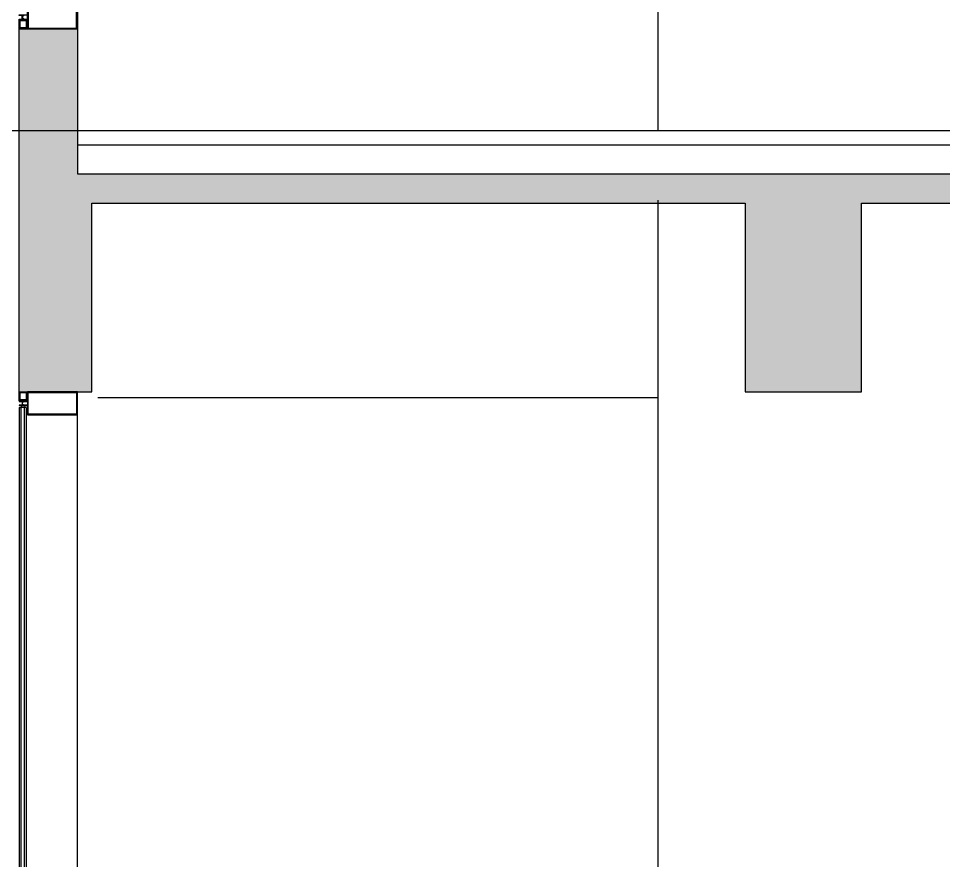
# Model space of a CAD drawing. Extents: x 1980812 to 2578970, y -669191 to 284498.
# Drawn here: x 2538766 to 2541951, y -255005 to -252105 of the extents above; entities that cross this region are included whole.
import ezdxf

# ---------------------------------------------------------------- set-up
doc = ezdxf.new("R2010")
doc.units = 0
doc.header["$LTSCALE"] = 1000
doc.header["$MEASUREMENT"] = 0
doc.linetypes.add('DOTE', pattern=[2.42, 2, -0.2, 0.02, -0.2])
for name, color, linetype in [('A-SECT-MBND-FINE', 252, 'Continuous'), ('A-SECT-MCUT', 1, 'Continuous'), ('A-SECT-MCUT-FINE', 137, 'Continuous'), ('dote', 1, 'DOTE'), ('SPACE_HATCH', 8, 'Continuous'), ('WALL', 4, 'Continuous'), ('WINDOW', 2, 'Continuous'), ('可见看线', 63, 'Continuous'), ('空线', 3, 'Continuous'), ('面层', 31, 'Continuous')]:
    doc.layers.add(name, color=color, linetype=linetype)

# ---------------------------------------------------------------- blocks, each defined once
blk = doc.blocks.new('pm5')
at = {"layer": 'A-SECT-MCUT', "elevation": 0}
for points in [[(28900, -3610), (28900, -3650), (29035.6, -3650), (29072, -3650), (29072, -3617.8), (29088.7, -3617.8), (29088.7, -3616.9), (29085.2, -3616), (29084.7, -3616.6), (29072, -3616.6), (29072, -3610), (29072, -3603.5), (29084.7, -3603.5), (29085.2, -3604), (29088.7, -3603.1), (29088.7, -3602.3), (29072, -3602.3), (29072, -3570), (29035.6, -3570), (28900, -3570)], [(29069, -3647.5), (28903, -3647.5), (28903, -3610), (28903, -3572.5), (29069, -3572.5)], [(29100, -3618.8), (29073, -3618.8), (29073, -3650), (29100, -3650)], [(29097, -3621.7), (29076, -3621.7), (29076, -3647), (29097, -3647)], [(29089.3, -3615.3), (29085.5, -3615), (29084.6, -3616.1), (29085.2, -3616.6), (29085.7, -3616), (29089.3, -3616.9), (29089.3, -3617.8), (29100.5, -3617.8), (29100.5, -3616.3), (29090.5, -3616.3), (29090.5, -3603.8), (29100.5, -3603.8), (29100.5, -3602.3), (29089.3, -3602.3), (29089.3, -3603.1), (29085.7, -3604), (29085.2, -3603.5), (29084.6, -3603.9), (29085.5, -3605), (29089.3, -3604.7)]]:
    blk.add_lwpolyline(points, close=True, dxfattribs=at)
at = {"layer": 'A-SECT-MCUT-FINE'}
for p, q in [((28900, 1531.4, 0), (28900, 3020, 0)), ((28900, 1576.8, 0), (28900, 3020, 0)), ((28900, -3650, 0), (28900, -1456.6, 0))]:
    blk.add_line(p, q, dxfattribs=at)
at = {"layer": '可见看线'}
blk.add_line((26900, -4000, 0), (26900, -240, 0), dxfattribs=at)
blk = doc.blocks.new('pou1')
at = {"layer": 'SPACE_HATCH'}
h = blk.add_hatch(color=256, dxfattribs=at)
h.dxf.hatch_style = 1
h.paths.add_polyline_path([(18500, -250), (14577.7, -250), (10600, -250), (10600, -1350), (10100, -1350), (10100, -250), (3300, -250), (3300, -900), (2900, -900), (2900, -250), (50, -250), (50, -900), (-200, -900), (-200, -700), (-200, 250), (-200, 350), (0, 350), (0, -150), (14577.7, -150), (28900, -150), (28900, 350), (29100, 350), (29100, 250), (29100, -700), (29100, -900), (28850, -900), (28850, -250), (26600, -250), (26600, -900), (26200, -900), (26200, -250), (19000, -250), (19000, -1350), (18500, -1350)])
at = {"layer": 'A-SECT-MBND-FINE'}
blk.add_line((26600, -900, 0), (26200, -900, 0), dxfattribs=at)
at = {"layer": 'A-SECT-MCUT', "elevation": 0}
for points in [[(28900, -940), (28900, -900), (29035.6, -900), (29072, -900), (29072, -932.3), (29088.7, -932.3), (29088.7, -933.1), (29085.2, -934), (29084.7, -933.5), (29072, -933.5), (29072, -940), (29072, -946.6), (29084.7, -946.6), (29085.2, -946), (29088.7, -946.9), (29088.7, -947.8), (29072, -947.8), (29072, -980), (29035.6, -980), (28900, -980)], [(29069, -902.5), (28903, -902.5), (28903, -940), (28903, -977.5), (29069, -977.5)], [(29100, -900), (29073, -900), (29073, -931.2), (29100, -931.2)], [(29097, -903), (29076, -903), (29076, -928.2), (29097, -928.2)], [(29089.3, -934.7), (29085.5, -935), (29084.6, -933.9), (29085.2, -933.5), (29085.7, -934), (29089.3, -933.1), (29089.3, -932.3), (29100.5, -932.3), (29100.5, -933.8), (29090.5, -933.8), (29090.5, -946.3), (29100.5, -946.3), (29100.5, -947.8), (29089.3, -947.8), (29089.3, -946.9), (29085.7, -946), (29085.2, -946.6), (29084.6, -946.1), (29085.5, -945), (29089.3, -945.3)]]:
    blk.add_lwpolyline(points, close=True, dxfattribs=at)
at = {"layer": 'A-SECT-MCUT-FINE'}
for p, q in [((29081, -953.7, 0), (29095, -953.7, 0)), ((28900, -1456.6, 0), (28900, -980, 0)), ((28900, -1411.3, 0), (28900, -980, 0)), ((28900, -3650, 0), (28900, -1456.6, 0))]:
    blk.add_line(p, q, dxfattribs=at)
blk.add_circle((29082.2, -950.7, 0), 2.98, dxfattribs=at)
blk.add_arc((29098.8, -951.2, 0), 5.39, 140.5682, 207.9183, dxfattribs=at)
at = {"layer": 'WALL'}
for p, q in [((28900, 350, 0), (28900, -150, 0)), ((29100, 350, 0), (28900, 350, 0)), ((29100, -700, 0), (29100, 350, 0)), ((28900, -150, 0), (14577.7, -150, 0)), ((26200, -250, 0), (19000, -250, 0)), ((28850, -250, 0), (26600, -250, 0)), ((28850, -900, 0), (28850, -250, 0)), ((29100, -900, 0), (29100, -700, 0)), ((29100, -700, 0), (29100, -700, 0)), ((29100, -900, 0), (28850, -900, 0))]:
    blk.add_line(p, q, dxfattribs=at)
at = {"layer": 'WALL', "elevation": 0}
blk.add_lwpolyline([(26600, -250), (26600, -900), (26200, -900), (26200, -250)], dxfattribs=at)
at = {"layer": 'WINDOW'}
for p, q in [((29076, -954.7, 0), (29077, -953.7, 0)), ((29076, -954.7, 0), (29076, -1456.6, 0)), ((29077, -953.7, 0), (29081, -953.7, 0)), ((29081, -953.7, 0), (29082, -954.7, 0)), ((29082, -1456.6, 0), (29082, -954.7, 0)), ((29094, -1456.6, 0), (29094, -953.7, 0)), ((29095, -953.7, 0), (29094, -954.7, 0)), ((29099, -953.7, 0), (29095, -953.7, 0)), ((29100, -954.7, 0), (29099, -953.7, 0)), ((29100, -954.7, 0), (29100, -1456.6, 0)), ((29076, -1456.6, 0), (29076, -2885.3, 0)), ((29082, -2885.3, 0), (29082, -1456.6, 0)), ((29094, -2885.3, 0), (29094, -1456.6, 0)), ((29100, -1456.6, 0), (29100, -2885.3, 0))]:
    blk.add_line(p, q, dxfattribs=at)
at = {"layer": '可见看线'}
for p, q in [((26900, -4000, 0), (26900, -240, 0)), ((28830, -920, 0), (26900, -920, 0))]:
    blk.add_line(p, q, dxfattribs=at)
at = {"layer": '面层'}
for p, q in [((28900, 0, 0), (14577.7, 0, 0)), ((28900, -50, 0), (14577.7, -50, 0))]:
    blk.add_line(p, q, dxfattribs=at)

msp = doc.modelspace()

# ---------------------------------------------------------------- linework, layer by layer
at = {"layer": 'dote'}
msp.add_line((2537150.5, -252490.4, 0), (2570533, -252490.4, 0), dxfattribs=at)

# ---------------------------------------------------------------- block references
at = {"layer": '空线', "xscale": -1, "rotation": 359.9999999999997}
for name, p in [('pm5', (2567868.4, -248490.4, 0)), ('pou1', (2567868.4, -252490.4, 0)), ('pm5', (2567868.4, -256490.4, 0))]:
    msp.add_blockref(name, p, dxfattribs=at)

doc.saveas('drawing.dxf')
